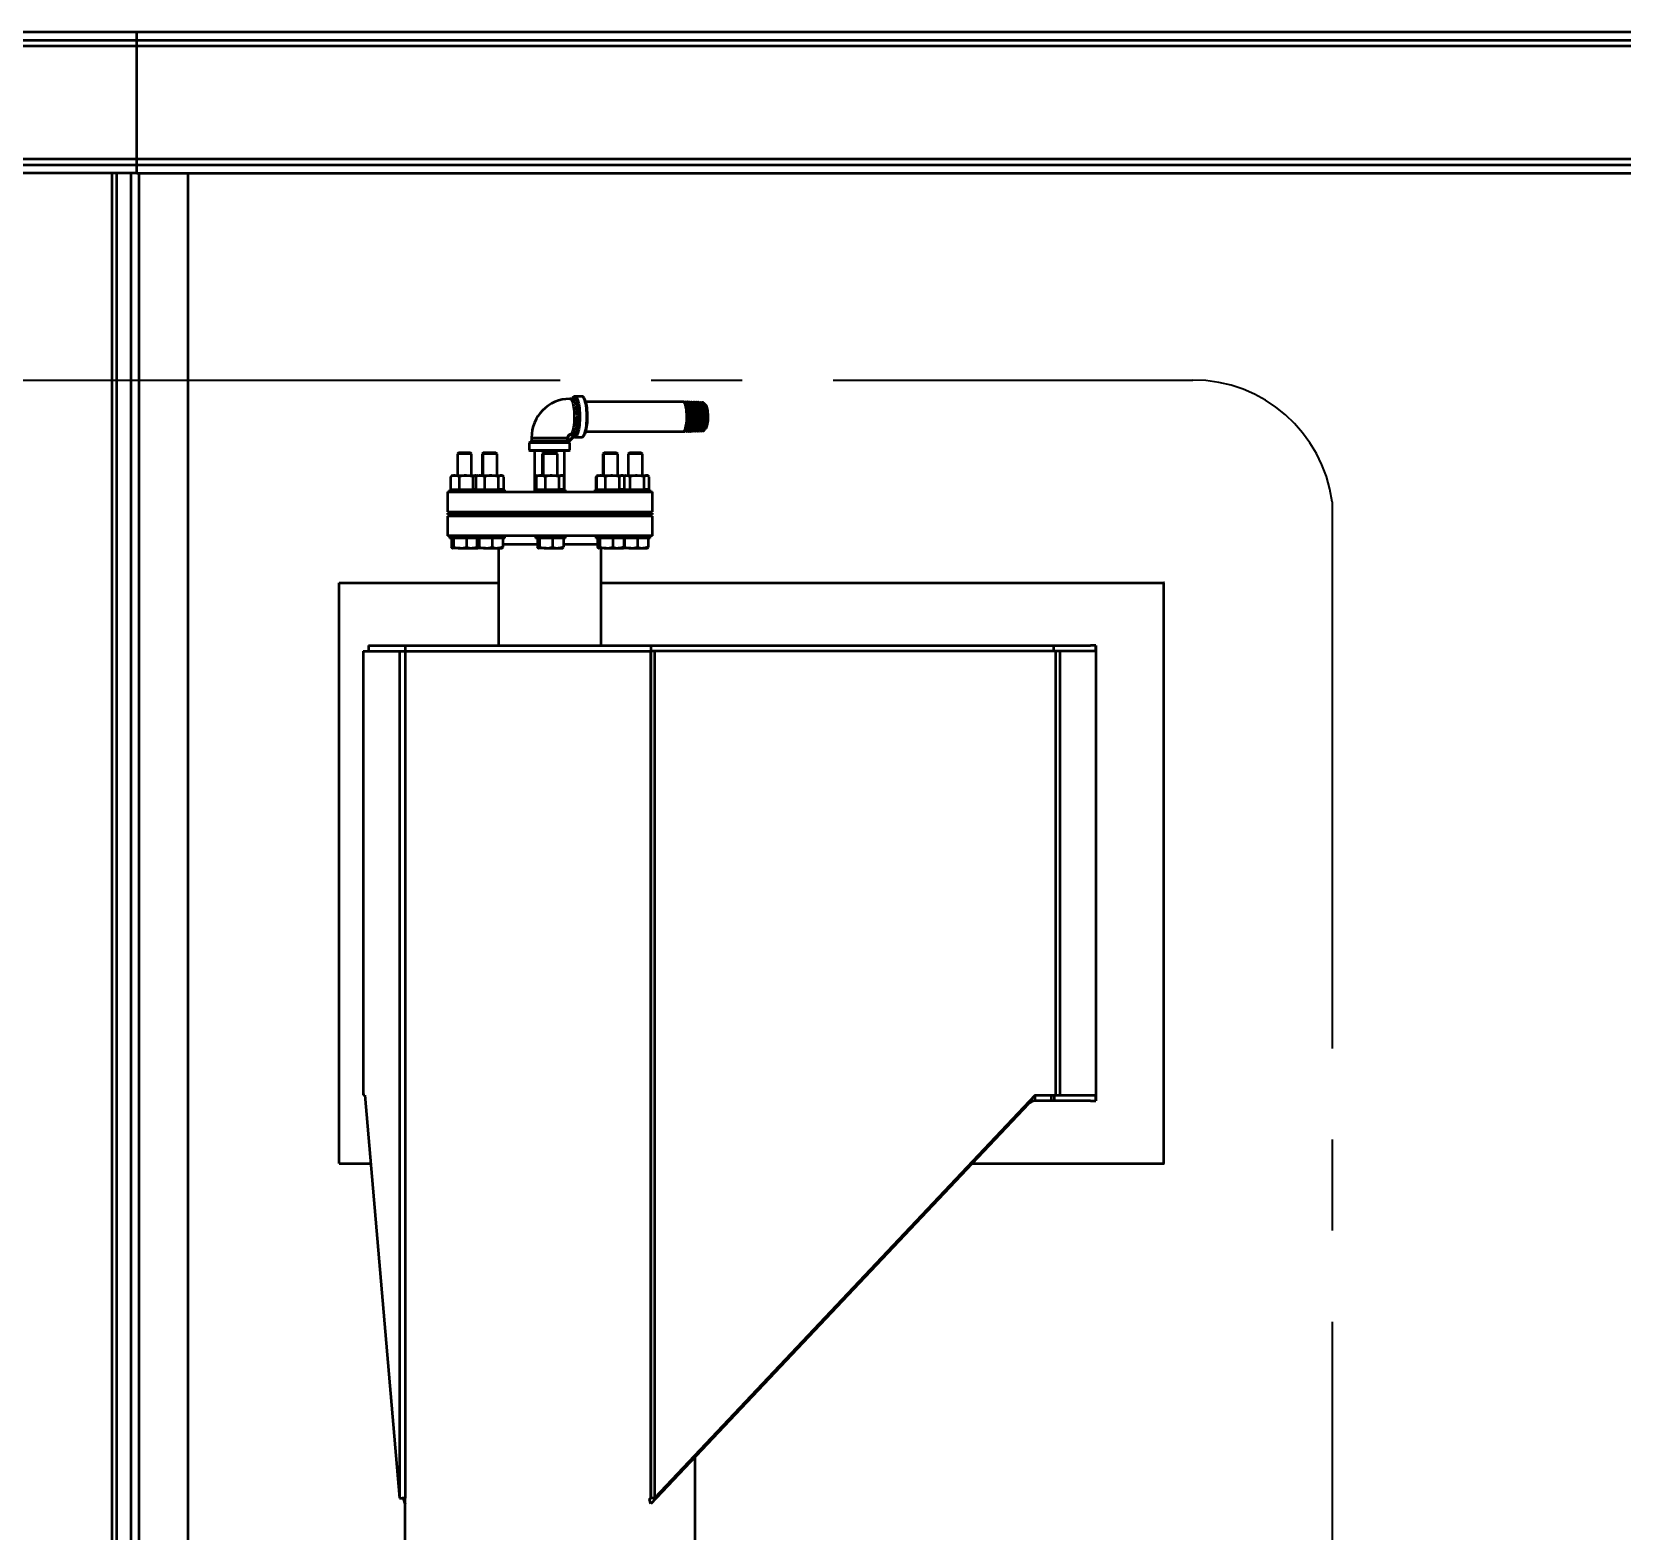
# Model space of a CAD drawing. Header units: inches. Extents: x 0 to 1408, y 0 to 1088.
# Drawn here: x 873.4 to 943.3, y 317.8 to 383.7 of the extents above; entities that cross this region are included whole.
import ezdxf

# ---------------------------------------------------------------- set-up
doc = ezdxf.new("R2010")
doc.units = ezdxf.units.IN
doc.header["$LTSCALE"] = 32
doc.header["$MEASUREMENT"] = 0
doc.linetypes.add('CENTER2', pattern=[1.125, 0.75, -0.125, 0.125, -0.125])
for name, color, linetype, lineweight in [('AM_0', 7, 'Continuous', 50), ('AM_6', 140, 'Continuous', 35), ('Equipment-AM_0', 7, 'Continuous', 50)]:
    doc.layers.add(name, color=color, linetype=linetype, lineweight=lineweight)

# ---------------------------------------------------------------- blocks, each defined once
blk = doc.blocks.new('A$C9d734190')
at = {"layer": 'AM_0'}
for p, q in [((-106.054, 154.2), (-70.647, 154.2)), ((-106.054, 153.835), (-70.647, 153.835)), ((-70.647, 153.835), (-70.647, 154.2)), ((-70.647, 154.2), (66.5, 154.2)), ((-70.647, 153.835), (66.5, 153.835)), ((-70.647, 153.585), (-70.647, 153.835)), ((-107.086, 153.585), (-70.647, 153.585)), ((-70.647, 153.585), (66.5, 153.585)), ((-70.647, 148.615), (-70.647, 153.585)), ((-107.086, 148.615), (-70.647, 148.615)), ((-106.054, 148.365), (-70.647, 148.365)), ((-70.647, 148.615), (66.5, 148.615)), ((-70.647, 148.365), (-70.647, 148.615)), ((-70.647, 148), (-70.647, 148.365)), ((-70.647, 148.365), (66.5, 148.365)), ((-71.738, 148), (-76.669, 148)), ((-71.738, 34.106), (-71.738, 148)), ((-71.528, 148), (-71.738, 148)), ((-71.528, 34.106), (-71.528, 148)), ((-70.893, 148), (-71.528, 148)), ((-70.647, 148), (-70.893, 148)), ((-70.893, 34.106), (-70.893, 148)), ((-70.647, 148), (-66.317, 148)), ((-70.545, 34.106), (-70.545, 148)), ((-68.391, 34.531), (-68.391, 148)), ((-66.317, 148), (-0.23, 148)), ((-56.518, 135.715), (-56.572, 135.661)), ((-56.572, 135.661), (-56.572, 134.724)), ((-56.372, 135.661), (-56.572, 135.661)), ((-56.353, 135.715), (-56.518, 135.715)), ((-55.947, 135.661), (-56.372, 135.661)), ((-56.001, 135.715), (-56.353, 135.715)), ((-55.947, 135.661), (-56.001, 135.715)), ((-55.947, 134.724), (-55.947, 135.661)), ((-55.436, 135.715), (-55.49, 135.661)), ((-55.49, 135.661), (-55.49, 134.724)), ((-55.457, 135.661), (-55.49, 135.661)), ((-55.403, 135.715), (-55.457, 135.661)), ((-55.457, 135.661), (-55.457, 134.724)), ((-55.257, 135.661), (-55.457, 135.661)), ((-55.403, 135.715), (-55.436, 135.715)), ((-55.238, 135.715), (-55.403, 135.715)), ((-54.832, 135.661), (-55.257, 135.661)), ((-54.886, 135.715), (-55.238, 135.715)), ((-54.832, 135.661), (-54.886, 135.715)), ((-54.832, 134.724), (-54.832, 135.661)), ((-52.791, 135.715), (-52.846, 135.661)), ((-52.846, 135.661), (-52.846, 134.724)), ((-52.799, 135.661), (-52.846, 135.661)), ((-52.744, 135.715), (-52.799, 135.661)), ((-52.799, 135.661), (-52.799, 134.724)), ((-52.599, 135.661), (-52.799, 135.661)), ((-52.744, 135.715), (-52.791, 135.715)), ((-52.579, 135.715), (-52.744, 135.715)), ((-52.174, 135.661), (-52.599, 135.661)), ((-52.228, 135.715), (-52.579, 135.715)), ((-52.174, 135.661), (-52.228, 135.715)), ((-52.174, 134.724), (-52.174, 135.661)), ((-50.133, 135.715), (-50.187, 135.661)), ((-50.187, 135.661), (-50.187, 134.724)), ((-50.154, 135.661), (-50.187, 135.661)), ((-50.1, 135.715), (-50.154, 135.661)), ((-50.154, 135.661), (-50.154, 134.724)), ((-49.954, 135.661), (-50.154, 135.661)), ((-50.1, 135.715), (-50.133, 135.715)), ((-49.935, 135.715), (-50.1, 135.715)), ((-49.529, 135.661), (-49.954, 135.661)), ((-49.583, 135.715), (-49.935, 135.715)), ((-49.529, 135.661), (-49.583, 135.715)), ((-49.529, 134.724), (-49.529, 135.661)), ((-49.018, 135.715), (-49.072, 135.661)), ((-49.072, 135.661), (-49.072, 134.724)), ((-48.872, 135.661), (-49.072, 135.661)), ((-48.853, 135.715), (-49.018, 135.715)), ((-48.447, 135.661), (-48.872, 135.661)), ((-48.501, 135.715), (-48.853, 135.715)), ((-48.447, 135.661), (-48.501, 135.715)), ((-48.447, 134.724), (-48.447, 135.661)), ((-56.865, 134.108), (-56.865, 134.664)), ((-56.79, 134.724), (-56.829, 134.696)), ((-56.79, 134.724), (-56.673, 134.724)), ((-56.673, 134.724), (-56.178, 134.724)), ((-56.481, 134.108), (-56.481, 134.664)), ((-56.178, 134.724), (-55.764, 134.724)), ((-55.875, 134.108), (-55.875, 134.664)), ((-55.764, 134.724), (-55.728, 134.724)), ((-55.75, 134.108), (-55.75, 134.664)), ((-55.702, 134.704), (-55.728, 134.724)), ((-55.709, 134.724), (-55.719, 134.716)), ((-55.676, 134.724), (-55.714, 134.696)), ((-55.709, 134.724), (-55.676, 134.724)), ((-55.676, 134.724), (-55.558, 134.724)), ((-55.558, 134.724), (-55.063, 134.724)), ((-55.366, 134.108), (-55.366, 134.664)), ((-55.063, 134.724), (-54.649, 134.724)), ((-54.76, 134.108), (-54.76, 134.664)), ((-54.649, 134.724), (-54.614, 134.724)), ((-54.575, 134.696), (-54.614, 134.724)), ((-54.539, 134.108), (-54.539, 134.664)), ((-53.139, 134.108), (-53.139, 134.664)), ((-53.064, 134.724), (-53.102, 134.696)), ((-53.092, 134.108), (-53.092, 134.664)), ((-53.064, 134.724), (-53.017, 134.724)), ((-53.017, 134.724), (-53.055, 134.696)), ((-53.017, 134.724), (-52.9, 134.724)), ((-52.9, 134.724), (-52.404, 134.724)), ((-52.707, 134.108), (-52.707, 134.664)), ((-52.404, 134.724), (-51.991, 134.724)), ((-52.101, 134.108), (-52.101, 134.664)), ((-51.991, 134.724), (-51.955, 134.724)), ((-51.917, 134.696), (-51.955, 134.724)), ((-51.88, 134.108), (-51.88, 134.664)), ((-50.407, 134.699), (-50.48, 134.664)), ((-50.48, 134.108), (-50.48, 134.664)), ((-50.447, 134.108), (-50.447, 134.664)), ((-50.406, 134.724), (-50.444, 134.696)), ((-50.372, 134.724), (-50.411, 134.696)), ((-50.406, 134.724), (-50.372, 134.724)), ((-50.372, 134.724), (-50.255, 134.724)), ((-50.255, 134.724), (-49.76, 134.724)), ((-50.063, 134.108), (-50.063, 134.664)), ((-49.76, 134.724), (-49.346, 134.724)), ((-49.457, 134.108), (-49.457, 134.664)), ((-49.346, 134.724), (-49.31, 134.724)), ((-49.272, 134.696), (-49.31, 134.724)), ((-49.291, 134.724), (-49.301, 134.716)), ((-49.291, 134.724), (-49.173, 134.724)), ((-49.236, 134.108), (-49.236, 134.664)), ((-49.173, 134.724), (-48.678, 134.724)), ((-48.981, 134.108), (-48.981, 134.664)), ((-48.678, 134.724), (-48.264, 134.724)), ((-48.375, 134.108), (-48.375, 134.664)), ((-48.264, 134.724), (-48.229, 134.724)), ((-48.19, 134.696), (-48.229, 134.724)), ((-48.154, 134.108), (-48.154, 134.664)), ((-57.01, 133.998), (-57.01, 133.123)), ((-57.01, 133.998), (-52.481, 133.998)), ((-56.915, 134.093), (-56.915, 133.998)), ((-56.915, 134.093), (-56.496, 134.093)), ((-56.865, 134.108), (-56.673, 134.108)), ((-56.79, 134.108), (-56.79, 134.093)), ((-56.673, 134.108), (-56.481, 134.108)), ((-56.496, 134.093), (-55.801, 134.093)), ((-56.481, 134.108), (-56.178, 134.108)), ((-56.178, 134.108), (-55.875, 134.108)), ((-55.764, 134.108), (-55.875, 134.108)), ((-55.801, 134.093), (-55.801, 133.998)), ((-55.801, 134.093), (-55.381, 134.093)), ((-55.75, 134.108), (-55.764, 134.108)), ((-55.75, 134.108), (-55.558, 134.108)), ((-55.728, 134.093), (-55.728, 134.108)), ((-55.709, 134.108), (-55.709, 134.093)), ((-55.676, 134.108), (-55.676, 134.093)), ((-55.558, 134.108), (-55.366, 134.108)), ((-55.381, 134.093), (-54.489, 134.093)), ((-55.366, 134.108), (-55.063, 134.108)), ((-55.063, 134.108), (-54.76, 134.108)), ((-54.649, 134.108), (-54.76, 134.108)), ((-54.539, 134.108), (-54.649, 134.108)), ((-54.614, 134.093), (-54.614, 134.108)), ((-54.489, 133.998), (-54.489, 134.093)), ((-53.189, 134.093), (-53.189, 133.998)), ((-53.189, 134.093), (-53.142, 134.093)), ((-53.142, 134.093), (-53.142, 133.998)), ((-53.142, 134.093), (-52.723, 134.093)), ((-53.139, 134.108), (-53.092, 134.108)), ((-53.092, 134.108), (-52.9, 134.108)), ((-53.064, 134.108), (-53.064, 134.093)), ((-53.017, 134.108), (-53.017, 134.093)), ((-52.9, 134.108), (-52.707, 134.108)), ((-52.723, 134.093), (-51.83, 134.093)), ((-52.707, 134.108), (-52.404, 134.108)), ((-52.481, 133.998), (-48.01, 133.998)), ((-52.404, 134.108), (-52.101, 134.108)), ((-51.991, 134.108), (-52.101, 134.108)), ((-51.88, 134.108), (-51.991, 134.108)), ((-51.955, 134.093), (-51.955, 134.108)), ((-51.83, 133.998), (-51.83, 134.093)), ((-50.531, 134.093), (-50.531, 133.998)), ((-50.531, 134.093), (-50.497, 134.093)), ((-50.497, 134.093), (-50.497, 133.998)), ((-50.497, 134.093), (-50.078, 134.093)), ((-50.48, 134.108), (-50.447, 134.108)), ((-50.447, 134.108), (-50.255, 134.108)), ((-50.406, 134.108), (-50.406, 134.093)), ((-50.372, 134.108), (-50.372, 134.093)), ((-50.255, 134.108), (-50.063, 134.108)), ((-50.078, 134.093), (-49.185, 134.093)), ((-50.063, 134.108), (-49.76, 134.108)), ((-49.76, 134.108), (-49.457, 134.108)), ((-49.346, 134.108), (-49.457, 134.108)), ((-49.236, 134.108), (-49.346, 134.108)), ((-49.31, 134.093), (-49.31, 134.108)), ((-49.291, 134.108), (-49.291, 134.093)), ((-49.236, 134.108), (-49.173, 134.108)), ((-49.185, 133.998), (-49.185, 134.093)), ((-49.185, 134.093), (-48.996, 134.093)), ((-49.173, 134.108), (-48.981, 134.108)), ((-48.996, 134.093), (-48.104, 134.093)), ((-48.981, 134.108), (-48.678, 134.108)), ((-48.678, 134.108), (-48.375, 134.108)), ((-48.264, 134.108), (-48.375, 134.108)), ((-48.154, 134.108), (-48.264, 134.108)), ((-48.229, 134.093), (-48.229, 134.108)), ((-48.104, 133.998), (-48.104, 134.093)), ((-48.01, 133.123), (-48.01, 133.998)), ((-57.01, 133.123), (-52.481, 133.123)), ((-57.01, 133.06), (-57.01, 132.998)), ((-57.009, 133.06), (-57.01, 133.06)), ((-57.009, 132.998), (-57.01, 132.998)), ((-57.01, 132.935), (-57.01, 132.06)), ((-57.009, 132.935), (-57.01, 132.935)), ((-48.01, 133.06), (-57.009, 133.06)), ((-48.01, 132.998), (-57.009, 132.998)), ((-48.01, 132.935), (-57.009, 132.935)), ((-56.572, 133.123), (-56.572, 133.06)), ((-56.572, 132.998), (-56.572, 132.935)), ((-55.947, 133.06), (-55.947, 133.123)), ((-55.947, 132.935), (-55.947, 132.998)), ((-55.603, 133.123), (-55.603, 133.06)), ((-55.603, 132.998), (-55.603, 132.935)), ((-55.457, 133.123), (-55.457, 133.06)), ((-55.457, 132.998), (-55.457, 132.935)), ((-54.832, 133.06), (-54.832, 133.123)), ((-54.832, 132.935), (-54.832, 132.998)), ((-52.799, 133.123), (-52.799, 133.06)), ((-52.799, 132.998), (-52.799, 132.935)), ((-52.481, 133.123), (-48.01, 133.123)), ((-52.174, 133.06), (-52.174, 133.123)), ((-52.174, 132.935), (-52.174, 132.998)), ((-50.154, 133.123), (-50.154, 133.06)), ((-50.154, 132.998), (-50.154, 132.935)), ((-49.529, 133.06), (-49.529, 133.123)), ((-49.529, 132.935), (-49.529, 132.998)), ((-49.416, 133.06), (-49.416, 133.123)), ((-49.416, 132.935), (-49.416, 132.998)), ((-49.072, 133.123), (-49.072, 133.06)), ((-49.072, 132.998), (-49.072, 132.935)), ((-48.447, 133.06), (-48.447, 133.123)), ((-48.447, 132.935), (-48.447, 132.998)), ((-48.01, 132.998), (-48.01, 133.06)), ((-48.01, 132.06), (-48.01, 132.935)), ((-57.009, 132.06), (-57.01, 132.06)), ((-48.01, 132.06), (-57.009, 132.06)), ((-56.915, 132.06), (-56.915, 131.965)), ((-55.801, 132.06), (-55.801, 131.965)), ((-54.489, 131.965), (-54.489, 132.06)), ((-53.142, 132.06), (-53.142, 131.965)), ((-51.83, 131.965), (-51.83, 132.06)), ((-50.497, 132.06), (-50.497, 131.965)), ((-49.185, 131.965), (-49.185, 132.06)), ((-48.104, 131.965), (-48.104, 132.06)), ((-56.496, 131.965), (-56.915, 131.965)), ((-56.831, 131.965), (-56.831, 131.568)), ((-56.798, 131.525), (-56.79, 131.521)), ((-56.79, 131.521), (-56.784, 131.521)), ((-56.451, 131.521), (-56.784, 131.521)), ((-56.737, 131.965), (-56.737, 131.568)), ((-55.801, 131.965), (-56.496, 131.965)), ((-56.451, 131.521), (-55.926, 131.521)), ((-56.165, 131.965), (-56.165, 131.568)), ((-55.926, 131.521), (-55.728, 131.521)), ((-55.381, 131.965), (-55.801, 131.965)), ((-55.728, 131.521), (-55.721, 131.525)), ((-55.721, 131.528), (-55.709, 131.521)), ((-55.716, 131.965), (-55.716, 131.568)), ((-55.68, 131.521), (-55.716, 131.531)), ((-55.709, 131.521), (-55.685, 131.521)), ((-55.683, 131.525), (-55.676, 131.521)), ((-55.676, 131.521), (-55.669, 131.521)), ((-55.336, 131.521), (-55.669, 131.521)), ((-55.622, 131.965), (-55.622, 131.568)), ((-54.489, 131.965), (-55.381, 131.965)), ((-55.336, 131.521), (-54.811, 131.521)), ((-55.05, 131.965), (-55.05, 131.568)), ((-54.811, 131.521), (-54.614, 131.521)), ((-54.76, 131.521), (-54.76, 127.25)), ((-54.614, 131.521), (-54.606, 131.525)), ((-54.573, 131.965), (-54.573, 131.568)), ((-53.058, 131.685), (-54.573, 131.685)), ((-52.723, 131.965), (-53.142, 131.965)), ((-53.058, 131.965), (-53.058, 131.568)), ((-53.025, 131.525), (-53.017, 131.521)), ((-53.017, 131.521), (-53.011, 131.521)), ((-52.678, 131.521), (-53.011, 131.521)), ((-52.964, 131.965), (-52.964, 131.568)), ((-51.83, 131.965), (-52.723, 131.965)), ((-52.678, 131.521), (-52.153, 131.521)), ((-52.392, 131.965), (-52.392, 131.568)), ((-52.153, 131.521), (-51.955, 131.521)), ((-51.955, 131.521), (-51.948, 131.525)), ((-51.914, 131.965), (-51.914, 131.568)), ((-50.413, 131.685), (-51.914, 131.685)), ((-50.078, 131.965), (-50.497, 131.965)), ((-50.413, 131.965), (-50.413, 131.568)), ((-50.38, 131.525), (-50.372, 131.521)), ((-50.372, 131.521), (-50.366, 131.521)), ((-50.033, 131.521), (-50.366, 131.521)), ((-50.319, 131.965), (-50.319, 131.568)), ((-50.26, 127.25), (-50.26, 131.521)), ((-49.185, 131.965), (-50.078, 131.965)), ((-50.033, 131.521), (-49.508, 131.521)), ((-49.747, 131.965), (-49.747, 131.568)), ((-49.508, 131.521), (-49.31, 131.521)), ((-49.31, 131.521), (-49.303, 131.525)), ((-49.298, 131.525), (-49.291, 131.521)), ((-49.291, 131.521), (-49.284, 131.521)), ((-48.951, 131.521), (-49.284, 131.521)), ((-49.269, 131.965), (-49.269, 131.568)), ((-49.237, 131.965), (-49.237, 131.568)), ((-48.996, 131.965), (-49.185, 131.965)), ((-48.104, 131.965), (-48.996, 131.965)), ((-48.951, 131.521), (-48.426, 131.521)), ((-48.665, 131.965), (-48.665, 131.568)), ((-48.426, 131.521), (-48.229, 131.521)), ((-48.229, 131.521), (-48.221, 131.525)), ((-48.188, 131.965), (-48.188, 131.568)), ((-61.76, 104.5), (-61.76, 130)), ((-61.76, 130), (-54.76, 130)), ((-50.26, 130), (-25.539, 130)), ((-25.539, 104.5), (-25.539, 130)), ((-25.523, 130), (-25.539, 130)), ((-60.471, 127.25), (-60.471, 127)), ((-60.471, 127.25), (-58.871, 127.25)), ((-58.871, 127.25), (-58.871, 127)), ((-58.871, 127.25), (-48.082, 127.25)), ((-48.082, 127.25), (-48.082, 127)), ((-48.082, 127.25), (-30.392, 127.25)), ((-30.392, 127.25), (-30.392, 127)), ((-30.392, 127.25), (-28.773, 127.25)), ((-28.529, 127.25), (-28.773, 127.25)), ((-28.529, 127), (-28.529, 127.25)), ((-60.714, 127), (-60.714, 107.5)), ((-60.714, 127), (-60.713, 127)), ((-60.713, 127), (-60.713, 107.5)), ((-60.713, 127), (-59.121, 127)), ((-59.121, 127), (-59.121, 89.812)), ((-59.121, 127), (-58.871, 127)), ((-58.871, 127), (-58.871, 89.812)), ((-58.871, 127), (-48.082, 127)), ((-48.082, 89.812), (-48.082, 127)), ((-48.082, 127), (-48.082, 89.816)), ((-47.909, 127), (-48.082, 127)), ((-47.909, 127), (-47.909, 89.812)), ((-30.307, 127), (-47.909, 127)), ((-30.307, 127), (-30.307, 107.5)), ((-30.114, 127), (-30.307, 127)), ((-30.114, 127), (-30.114, 107.5)), ((-28.527, 127), (-30.114, 127)), ((-60.713, 107.5), (-60.714, 107.5)), ((-60.633, 107.5), (-60.713, 107.5)), ((-60.633, 107.5), (-59.121, 89.812)), ((-31.489, 107.118), (-48.082, 89.563)), ((-31.191, 107.5), (-47.909, 89.812)), ((-31.489, 107.118), (-31.505, 107.169)), ((-31.203, 107.25), (-31.203, 107.488)), ((-30.481, 107.25), (-31.203, 107.25)), ((-31.191, 107.5), (-30.307, 107.5)), ((-30.481, 107.25), (-30.481, 107.5)), ((-30.347, 107.25), (-30.481, 107.25)), ((-30.347, 107.25), (-30.347, 107.5)), ((-28.773, 107.25), (-30.347, 107.25)), ((-30.307, 107.5), (-30.114, 107.5)), ((-30.114, 107.5), (-28.527, 107.5)), ((-28.773, 107.25), (-28.529, 107.25)), ((-28.529, 107.25), (-28.529, 107.5)), ((-61.76, 104.5), (-60.376, 104.5)), ((-33.964, 104.5), (-25.539, 104.5)), ((-25.523, 104.5), (-25.539, 104.5)), ((-46.135, 34.106), (-46.135, 91.623)), ((-59.121, 89.812), (-58.934, 89.812)), ((-58.929, 89.754), (-58.938, 89.865)), ((-58.871, 89.563), (-58.929, 89.754)), ((-58.926, 89.812), (-58.871, 89.812)), ((-58.885, 89.607), (-58.885, 37.276)), ((-48.035, 89.865), (-48.14, 89.754)), ((-48.082, 89.563), (-48.14, 89.754)), ((-47.909, 89.812), (-48.043, 89.812))]:
    blk.add_line(p, q, dxfattribs=at)
at = {"layer": 'AM_0', "flags": 128}
for points in [[(-56.865, 134.664), (-56.837, 134.689), (-56.828, 134.695)], [(-56.481, 134.664), (-56.574, 134.707), (-56.673, 134.724)], [(-55.875, 134.664), (-56.022, 134.707), (-56.178, 134.724)], [(-55.764, 134.724), (-55.741, 134.721), (-55.703, 134.703)], [(-55.75, 134.664), (-55.722, 134.689), (-55.713, 134.695)], [(-55.366, 134.664), (-55.459, 134.707), (-55.558, 134.724)], [(-54.76, 134.664), (-54.907, 134.707), (-55.063, 134.724)], [(-53.04, 134.707), (-53.053, 134.704), (-53.139, 134.664)], [(-53.139, 134.664), (-53.111, 134.689), (-53.102, 134.695)], [(-53.092, 134.664), (-53.064, 134.689), (-53.055, 134.695)], [(-52.707, 134.664), (-52.8, 134.707), (-52.9, 134.724)], [(-52.101, 134.664), (-52.248, 134.707), (-52.404, 134.724)], [(-50.48, 134.664), (-50.452, 134.689), (-50.443, 134.695)], [(-50.447, 134.664), (-50.419, 134.689), (-50.41, 134.695)], [(-50.063, 134.664), (-50.156, 134.707), (-50.255, 134.724)], [(-49.457, 134.664), (-49.603, 134.707), (-49.76, 134.724)], [(-49.173, 134.724), (-49.193, 134.723), (-49.273, 134.706)], [(-48.981, 134.664), (-49.074, 134.707), (-49.173, 134.724)], [(-48.375, 134.664), (-48.522, 134.707), (-48.678, 134.724)], [(-56.784, 131.521), (-56.788, 131.521), (-56.809, 131.535), (-56.831, 131.568)], [(-56.737, 131.568), (-56.76, 131.534), (-56.784, 131.521)], [(-55.712, 131.561), (-55.805, 131.534), (-55.926, 131.521)], [(-55.722, 131.527), (-55.71, 131.535), (-55.702, 131.547)], [(-55.669, 131.521), (-55.673, 131.521), (-55.695, 131.535), (-55.716, 131.568)], [(-55.622, 131.568), (-55.645, 131.534), (-55.669, 131.521)], [(-54.573, 131.568), (-54.69, 131.534), (-54.811, 131.521)], [(-54.607, 131.527), (-54.595, 131.535), (-54.573, 131.568)], [(-53.011, 131.521), (-53.014, 131.521), (-53.036, 131.535), (-53.058, 131.568)], [(-52.964, 131.568), (-52.987, 131.534), (-53.011, 131.521)], [(-51.914, 131.568), (-52.031, 131.534), (-52.153, 131.521)], [(-51.949, 131.527), (-51.936, 131.535), (-51.914, 131.568)], [(-50.366, 131.521), (-50.369, 131.521), (-50.391, 131.535), (-50.413, 131.568)], [(-50.319, 131.568), (-50.342, 131.534), (-50.366, 131.521)], [(-49.269, 131.568), (-49.386, 131.534), (-49.508, 131.521)], [(-49.304, 131.527), (-49.291, 131.535), (-49.269, 131.568)], [(-49.284, 131.521), (-49.288, 131.521), (-49.297, 131.527)], [(-49.237, 131.568), (-49.26, 131.534), (-49.284, 131.521)], [(-48.188, 131.568), (-48.305, 131.534), (-48.426, 131.521)], [(-48.222, 131.527), (-48.21, 131.535), (-48.188, 131.568)]]:
    blk.add_lwpolyline(points, dxfattribs=at)
at = {"layer": 'AM_0'}
for centre, radius, start, end in [((-56.664, 134.354), 0.369, 91.33585, 122.97142), ((-56.169, 133.875), 0.848, 90.60416, 111.57408), ((-55.744, 134.554), 0.171, 96.68351, 139.78249), ((-55.549, 134.354), 0.369, 91.33585, 122.97142), ((-55.054, 133.875), 0.848, 90.60416, 111.57408), ((-54.629, 134.554), 0.171, 96.68351, 139.78249), ((-54.663, 134.566), 0.158, 38.42332, 85.11069), ((-52.891, 134.354), 0.369, 91.33585, 122.97142), ((-52.395, 133.875), 0.848, 90.60416, 111.57408), ((-51.971, 134.554), 0.171, 96.68351, 139.78249), ((-52.004, 134.566), 0.158, 38.42332, 85.11069), ((-50.246, 134.354), 0.369, 91.33585, 122.97142), ((-49.751, 133.875), 0.848, 90.60416, 111.57408), ((-49.326, 134.554), 0.171, 96.68351, 139.78249), ((-49.36, 134.566), 0.158, 38.42332, 85.11069), ((-48.669, 133.875), 0.848, 90.60416, 111.57408), ((-48.244, 134.554), 0.171, 96.68351, 139.78249), ((-48.278, 134.566), 0.158, 38.42332, 85.11069), ((-56.441, 132.467), 0.946, 251.76826, 269.39657), ((-56.467, 132.5), 0.979, 270.90902, 287.92615), ((-55.92, 132.179), 0.658, 248.09794, 269.4292), ((-55.326, 132.467), 0.946, 251.76826, 269.39657), ((-55.352, 132.5), 0.979, 270.90902, 287.92615), ((-54.805, 132.179), 0.658, 248.09794, 269.4292), ((-52.668, 132.467), 0.946, 251.76826, 269.39657), ((-52.693, 132.5), 0.979, 270.90902, 287.92615), ((-52.146, 132.179), 0.658, 248.09794, 269.4292), ((-50.023, 132.467), 0.946, 251.76826, 269.39657), ((-50.048, 132.5), 0.979, 270.90902, 287.92615), ((-49.502, 132.179), 0.658, 248.09794, 269.4292), ((-48.941, 132.467), 0.946, 251.76826, 269.39657), ((-48.967, 132.5), 0.979, 270.90902, 287.92615), ((-48.42, 132.179), 0.658, 248.09794, 269.4292)]:
    blk.add_arc(centre, radius, start, end, dxfattribs=at)
for centre, major_axis, ratio, start_param, end_param in [((-31.203, 106.688), (0, 0.562), 0.79307, 0, 0.698132), ((-52.568, 92.004), (5.897, 3.681), 0.658268, 2.793974, 2.816845), ((-52.51, 91.812), (5.897, 3.681), 0.658268, 2.76591, 2.816845), ((-52.568, 92.004), (5.897, 3.681), 0.658268, 5.090219, 5.11309)]:
    blk.add_ellipse(centre, major_axis=major_axis, ratio=ratio, start_param=start_param, end_param=end_param, dxfattribs=at)
blk = doc.blocks.new('A$C55fbfd74')
at = {"layer": 'AM_0'}
for p, q in [((-12.3, 16.82), (-13.52, 16.82)), ((-13.87, 16.4), (-14.4, 16.4)), ((5.56, 15.87), (-11.63, 15.87)), ((5.59, 15.87), (5.56, 15.87)), ((5.93, 15.86), (5.89, 15.86)), ((6.26, 15.85), (6.23, 15.85)), ((6.23, 15.84), (6.24, 15.85)), ((6.41, 15.77), (6.51, 15.83)), ((6.6, 15.84), (6.56, 15.84)), ((6.75, 15.77), (6.78, 15.79)), ((6.94, 15.83), (6.9, 15.83)), ((7.27, 15.81), (7.24, 15.82)), ((7.24, 15.81), (7.29, 15.81)), ((7.61, 15.8), (7.57, 15.81)), ((7.76, 15.73), (7.83, 15.78)), ((7.95, 15.79), (7.91, 15.79)), ((8.29, 15.78), (8.25, 15.78)), ((8.62, 15.77), (8.59, 15.77)), ((8.59, 15.77), (8.6, 15.77)), ((8.77, 15.7), (8.87, 15.76)), ((8.96, 15.76), (8.92, 15.76)), ((9.28, 15.45), (9.27, 15.46)), ((9.52, 15.31), (9.34, 15.51)), ((9.59, 12.21), (9.52, 11.65)), ((9.52, 11.65), (9.52, 11.66)), ((-21.58, 8.62), (-21.58, 7.36)), ((-14.42, 8.62), (-21.58, 8.62)), ((-21.46, 8.74), (-14.54, 8.74)), ((-21.16, 9.52), (-21.16, 8.98)), ((-21.16, 9.52), (-14.84, 9.52)), ((-21.16, 8.98), (-14.84, 8.98)), ((-14.84, 8.98), (-14.84, 9.52)), ((-14.84, 9.52), (-14.76, 9.52)), ((-14.84, 8.98), (-14.76, 8.98)), ((-14.76, 9.52), (-14.76, 8.98)), ((-14.68, 8.87), (-13.66, 9.91)), ((-14.68, 8.87), (-14.65, 8.87)), ((-14.52, 8.89), (-13.71, 9.72)), ((-14.42, 7.36), (-14.42, 8.62)), ((-13.77, 10), (-14.3, 10)), ((-14.27, 10.12), (-13.75, 10.12)), ((-13.67, 9.89), (-13.66, 9.91)), ((-13.52, 9.95), (-13.51, 9.88)), ((-13.52, 9.66), (-12.3, 9.66)), ((-11.63, 10.61), (5.56, 10.61)), ((5.81, 10.65), (5.72, 10.62)), ((5.72, 10.62), (5.76, 10.62)), ((6.01, 10.63), (5.91, 10.71)), ((6.06, 10.63), (6.09, 10.63)), ((6.39, 10.64), (6.43, 10.64)), ((6.67, 10.9), (6.66, 10.88)), ((6.73, 10.65), (6.77, 10.65)), ((6.99, 10.68), (6.92, 10.75)), ((7.07, 10.66), (7.1, 10.66)), ((7.41, 10.67), (7.44, 10.67)), ((7.78, 10.69), (7.74, 10.69)), ((7.74, 10.68), (7.78, 10.68)), ((7.97, 10.73), (7.93, 10.78)), ((8.08, 11.12), (8.1, 11.09)), ((8.08, 10.69), (8.12, 10.69)), ((8.42, 11.13), (8.43, 11.1)), ((8.42, 10.7), (8.45, 10.7)), ((8.75, 10.71), (8.79, 10.71)), ((9.22, 10.84), (9.37, 11)), ((9.41, 11.05), (9.52, 11.17)), ((9.43, 11.11), (9.46, 11.16)), ((-21.58, 7.36), (-21.47, 7.36)), ((-21.47, 7.36), (-14.42, 7.36)), ((-21.36, 7.24), (-21.46, 7.24)), ((-14.54, 7.24), (-21.36, 7.24)), ((-20.63, 7.24), (-20.63, 0.38)), ((-15.37, 0), (-15.37, 7.24))]:
    blk.add_line(p, q, dxfattribs=at)
at = {"layer": 'AM_0', "flags": 128}
for points in [[(-13.52, 16.82), (-13.41, 16.79), (-13.3, 16.71), (-13.2, 16.57), (-13.1, 16.38), (-13, 16.14), (-12.92, 15.85), (-12.84, 15.52), (-12.78, 15.16), (-12.73, 14.77), (-12.68, 14.35), (-12.66, 13.91), (-12.64, 13.46), (-12.64, 13.01), (-12.66, 12.57), (-12.68, 12.13), (-12.73, 11.71), (-12.78, 11.32), (-12.84, 10.96), (-12.92, 10.63), (-13, 10.34), (-13.1, 10.1), (-13.2, 9.91), (-13.3, 9.77), (-13.41, 9.69), (-13.52, 9.66), (-13.52, 9.66)], [(-11.69, 16.1), (-11.71, 16.16), (-11.81, 16.38), (-11.91, 16.56), (-12.03, 16.7), (-12.14, 16.78), (-12.26, 16.82), (-12.31, 16.82)], [(-12.3, 9.66), (-12.19, 9.69), (-12.08, 9.77), (-11.98, 9.91), (-11.88, 10.1), (-11.78, 10.34), (-11.7, 10.63), (-11.62, 10.96), (-11.56, 11.32), (-11.5, 11.71), (-11.46, 12.13), (-11.44, 12.57), (-11.42, 13.01), (-11.42, 13.46), (-11.44, 13.91), (-11.46, 14.35), (-11.5, 14.77), (-11.56, 15.16), (-11.62, 15.52), (-11.7, 15.85), (-11.78, 16.14), (-11.88, 16.38), (-11.98, 16.57), (-12.08, 16.71), (-12.19, 16.79), (-12.3, 16.82)], [(-14.4, 16.4), (-14.35, 16.4), (-14.24, 16.34), (-14.14, 16.23), (-14.05, 16.07), (-13.96, 15.86), (-13.88, 15.6), (-13.81, 15.3), (-13.75, 14.96), (-13.7, 14.6), (-13.66, 14.21), (-13.63, 13.8), (-13.62, 13.39), (-13.62, 12.97), (-13.64, 12.55), (-13.67, 12.15), (-13.71, 11.77), (-13.76, 11.41), (-13.83, 11.09), (-13.9, 10.8), (-13.99, 10.56), (-14.08, 10.36), (-14.17, 10.21), (-14.27, 10.12)], [(-13.35, 16.49), (-13.37, 16.53), (-13.48, 16.64), (-13.58, 16.69), (-13.69, 16.69), (-13.8, 16.64), (-13.9, 16.53), (-13.98, 16.4)], [(-13.95, 16.4), (-13.85, 16.53), (-13.75, 16.61), (-13.64, 16.64), (-13.53, 16.61), (-13.42, 16.53), (-13.32, 16.39), (-13.22, 16.19), (-13.13, 15.95), (-13.05, 15.66), (-12.98, 15.33), (-12.92, 14.96), (-12.87, 14.57), (-12.83, 14.15), (-12.81, 13.72), (-12.8, 13.28), (-12.81, 12.84), (-12.83, 12.4), (-12.86, 11.98), (-12.91, 11.58), (-12.97, 11.21), (-13.04, 10.88), (-13.12, 10.58), (-13.21, 10.33), (-13.3, 10.12), (-13.4, 9.97), (-13.51, 9.88), (-13.51, 9.88)], [(-13.87, 16.4), (-13.86, 16.4), (-13.87, 16.4)], [(-13.75, 10.12), (-13.65, 10.21), (-13.55, 10.36), (-13.46, 10.56), (-13.38, 10.8), (-13.3, 11.09), (-13.24, 11.41), (-13.18, 11.77), (-13.14, 12.15), (-13.11, 12.55), (-13.1, 12.97), (-13.09, 13.39), (-13.11, 13.8), (-13.13, 14.21), (-13.17, 14.6), (-13.22, 14.96), (-13.28, 15.3), (-13.35, 15.6), (-13.43, 15.86), (-13.52, 16.07), (-13.62, 16.23), (-13.72, 16.34), (-13.82, 16.4), (-13.87, 16.4)], [(-13.27, 10.11), (-13.21, 10.25), (-13.12, 10.5), (-13.04, 10.79), (-12.97, 11.12), (-12.9, 11.48), (-12.86, 11.88), (-12.82, 12.29), (-12.8, 12.72), (-12.79, 13.16), (-12.79, 13.6), (-12.81, 14.04), (-12.84, 14.46), (-12.89, 14.86), (-12.94, 15.24), (-13.01, 15.58), (-13.09, 15.89), (-13.18, 16.15), (-13.27, 16.36), (-13.35, 16.49)], [(-11.69, 16.06), (-11.63, 15.88), (-11.55, 15.57), (-11.49, 15.22), (-11.43, 14.84), (-11.39, 14.44), (-11.35, 14.01), (-11.34, 13.57), (-11.33, 13.13), (-11.34, 12.69), (-11.37, 12.25), (-11.41, 11.84), (-11.46, 11.45), (-11.52, 11.08), (-11.59, 10.75), (-11.68, 10.47), (-11.77, 10.22), (-11.79, 10.16)], [(5.56, 10.61), (5.63, 10.63), (5.73, 10.7), (5.82, 10.83), (5.9, 11.01), (5.98, 11.24), (6.04, 11.51), (6.1, 11.82), (6.15, 12.16), (6.18, 12.52), (6.2, 12.9), (6.2, 13.29), (6.19, 13.67), (6.17, 14.05), (6.14, 14.41), (6.09, 14.74), (6.03, 15.04), (5.96, 15.3), (5.88, 15.52), (5.79, 15.69), (5.7, 15.8)], [(5.76, 10.63), (5.8, 10.63), (5.9, 10.71), (6, 10.85), (6.08, 11.07), (6.16, 11.35), (6.22, 11.69), (6.27, 12.06), (6.3, 12.47), (6.31, 12.9), (6.31, 13.35), (6.29, 13.78), (6.25, 14.21), (6.19, 14.6), (6.12, 14.96), (6.03, 15.27), (5.93, 15.52), (5.84, 15.69), (5.74, 15.8), (5.64, 15.86), (5.59, 15.86)], [(5.67, 15.83), (5.72, 15.81), (5.86, 15.65), (6, 15.36), (6.12, 14.96), (6.21, 14.48), (6.28, 13.94), (6.31, 13.37), (6.31, 12.79), (6.29, 12.23), (6.23, 11.72), (6.15, 11.29), (6.04, 10.95), (5.99, 10.86)], [(5.73, 15.8), (5.85, 15.86), (5.97, 15.84), (6.09, 15.74), (6.2, 15.57)], [(6.02, 15.35), (5.97, 15.45), (5.92, 15.55)], [(5.92, 15.54), (6.01, 15.44), (6.14, 15.17), (6.24, 14.81), (6.33, 14.38), (6.39, 13.88), (6.42, 13.36), (6.43, 12.83), (6.4, 12.32), (6.35, 11.85), (6.28, 11.46), (6.18, 11.15), (6.07, 10.95), (6.02, 10.91)], [(6.09, 10.63), (6.17, 10.65), (6.26, 10.74), (6.36, 10.91), (6.44, 11.14), (6.51, 11.44), (6.57, 11.78), (6.61, 12.17), (6.64, 12.58), (6.65, 13.02), (6.64, 13.45), (6.61, 13.89), (6.57, 14.3), (6.51, 14.69), (6.43, 15.03), (6.34, 15.33), (6.24, 15.56), (6.13, 15.74), (6.02, 15.83), (5.93, 15.85)], [(6.02, 15.34), (6.09, 15.17), (6.2, 14.81), (6.29, 14.38), (6.35, 13.88), (6.38, 13.36), (6.39, 12.83), (6.36, 12.32), (6.31, 11.85), (6.23, 11.46), (6.14, 11.15), (6.1, 11.07)], [(6.08, 15.78), (6.12, 15.82), (6.17, 15.83)], [(6.11, 14.85), (6.17, 14.47), (6.23, 14.05)], [(6.2, 15.57), (6.3, 15.33), (6.39, 15.03)], [(6.23, 14.05), (6.26, 13.61), (6.28, 13.16)], [(6.24, 15.85), (6.36, 15.8), (6.47, 15.67), (6.58, 15.47), (6.68, 15.21)], [(6.36, 15.32), (6.31, 15.43), (6.25, 15.54)], [(6.25, 15.53), (6.31, 15.41), (6.43, 15.04), (6.53, 14.58), (6.6, 14.05), (6.64, 13.48), (6.65, 12.9), (6.63, 12.34), (6.58, 11.82), (6.5, 11.37), (6.4, 11.02), (6.33, 10.88)], [(6.43, 10.64), (6.43, 10.64), (6.53, 10.68), (6.62, 10.79), (6.71, 10.97), (6.79, 11.22), (6.86, 11.52), (6.92, 11.88), (6.95, 12.26), (6.98, 12.69), (6.98, 13.12), (6.97, 13.56), (6.94, 13.99), (6.89, 14.4), (6.83, 14.77), (6.74, 15.11), (6.65, 15.38), (6.55, 15.61), (6.44, 15.75), (6.32, 15.84), (6.26, 15.84)], [(6.26, 15.52), (6.32, 15.47), (6.45, 15.22), (6.56, 14.88), (6.65, 14.46), (6.72, 13.98), (6.76, 13.46), (6.76, 12.93), (6.75, 12.42), (6.7, 11.94), (6.63, 11.53), (6.54, 11.21), (6.43, 10.99), (6.36, 10.92)], [(6.36, 15.31), (6.41, 15.22), (6.52, 14.88), (6.61, 14.46), (6.67, 13.98), (6.71, 13.46), (6.72, 12.93), (6.7, 12.42), (6.66, 11.94), (6.59, 11.53), (6.5, 11.21), (6.44, 11.09)], [(6.39, 15.03), (6.47, 14.68), (6.53, 14.29)], [(6.53, 14.29), (6.58, 13.86), (6.6, 13.42)], [(6.56, 15.83), (6.63, 15.82), (6.75, 15.74), (6.86, 15.58), (6.96, 15.35)], [(6.69, 15.33), (6.64, 15.43), (6.59, 15.53)], [(6.59, 15.52), (6.63, 15.49), (6.76, 15.27), (6.88, 14.95), (6.97, 14.54), (7.04, 14.07), (7.08, 13.56), (7.1, 13.03), (7.09, 12.51), (7.04, 12.03), (6.98, 11.61), (6.89, 11.27), (6.79, 11.03), (6.7, 10.93)], [(6.59, 15.52), (6.62, 15.46), (6.75, 15.11), (6.85, 14.66), (6.92, 14.15), (6.97, 13.59), (6.99, 13.01), (6.97, 12.44), (6.92, 11.92), (6.85, 11.46), (6.75, 11.09), (6.67, 10.9)], [(6.99, 10.87), (7.07, 11.04), (7.14, 11.3), (7.21, 11.62), (7.26, 11.97), (7.3, 12.38), (7.31, 12.79), (7.32, 13.23), (7.3, 13.66), (7.26, 14.09), (7.21, 14.49), (7.14, 14.86), (7.06, 15.17), (6.96, 15.44), (6.86, 15.64), (6.75, 15.77), (6.63, 15.83), (6.6, 15.83)], [(6.68, 15.21), (6.76, 14.88), (6.84, 14.51)], [(6.69, 15.32), (6.72, 15.27), (6.83, 14.95), (6.93, 14.54), (7, 14.07), (7.04, 13.56), (7.06, 13.03), (7.04, 12.51), (7, 12.03), (6.94, 11.61), (6.85, 11.27), (6.77, 11.08)], [(6.78, 15.79), (6.9, 15.83), (7.02, 15.79)], [(6.84, 14.51), (6.89, 14.1), (6.93, 13.67)], [(6.91, 15.53), (6.93, 15.53), (7.07, 15.31), (7.2, 14.96), (7.31, 14.51), (7.39, 13.97), (7.43, 13.39), (7.43, 12.81), (7.4, 12.24), (7.34, 11.75), (7.25, 11.34), (7.13, 11.05), (7.03, 10.93)], [(7.03, 15.31), (6.98, 15.41), (6.93, 15.51)], [(6.93, 15.51), (6.93, 15.51), (7.07, 15.13), (7.19, 14.63), (7.27, 14.04), (7.31, 13.41), (7.32, 12.76), (7.28, 12.15), (7.21, 11.6), (7.11, 11.16), (7, 10.89)], [(7.1, 10.67), (7.15, 10.67), (7.25, 10.74), (7.34, 10.89), (7.42, 11.1), (7.5, 11.38), (7.56, 11.7), (7.61, 12.08), (7.64, 12.48), (7.65, 12.91), (7.65, 13.34), (7.62, 13.77), (7.59, 14.19), (7.53, 14.58), (7.46, 14.93), (7.37, 15.24), (7.28, 15.48), (7.17, 15.67), (7.06, 15.78), (6.94, 15.83), (6.94, 15.82)], [(6.96, 15.35), (7.05, 15.07), (7.13, 14.72)], [(7.02, 15.79), (7.13, 15.67), (7.24, 15.48)], [(7.03, 15.31), (7.03, 15.31), (7.16, 14.96), (7.27, 14.51), (7.34, 13.97), (7.38, 13.39), (7.39, 12.81), (7.36, 12.24), (7.29, 11.75), (7.2, 11.34), (7.11, 11.09)], [(7.05, 15.73), (7.17, 15.81), (7.18, 15.81)], [(7.13, 14.72), (7.2, 14.34), (7.24, 13.92)], [(7.24, 15.48), (7.34, 15.23), (7.42, 14.92)], [(7.25, 15.53), (7.25, 15.52), (7.4, 15.32), (7.53, 14.98), (7.64, 14.53), (7.72, 14), (7.76, 13.43), (7.77, 12.84), (7.74, 12.28), (7.68, 11.78), (7.59, 11.37), (7.48, 11.08), (7.36, 10.93)], [(7.36, 15.31), (7.31, 15.41), (7.26, 15.51)], [(7.26, 15.51), (7.4, 15.14), (7.52, 14.65), (7.6, 14.08), (7.65, 13.45), (7.65, 12.8), (7.62, 12.19), (7.55, 11.64), (7.45, 11.19), (7.34, 10.9)], [(7.44, 10.68), (7.51, 10.69), (7.61, 10.79), (7.7, 10.95), (7.78, 11.18), (7.85, 11.46), (7.91, 11.8), (7.95, 12.18), (7.98, 12.59), (7.99, 13.01), (7.98, 13.45), (7.95, 13.87), (7.91, 14.29), (7.85, 14.66), (7.77, 15.01), (7.68, 15.29), (7.58, 15.53), (7.48, 15.69), (7.36, 15.79), (7.29, 15.81)], [(7.29, 15.81), (7.4, 15.74), (7.51, 15.59)], [(7.36, 15.3), (7.49, 14.98), (7.6, 14.53), (7.68, 14), (7.72, 13.43), (7.72, 12.84), (7.7, 12.28), (7.63, 11.78), (7.54, 11.37), (7.44, 11.1)], [(7.42, 15.74), (7.44, 15.76), (7.56, 15.8)], [(7.42, 14.92), (7.5, 14.56), (7.55, 14.16)], [(7.51, 15.59), (7.62, 15.37), (7.71, 15.1)], [(7.55, 14.16), (7.59, 13.73), (7.61, 13.29)], [(7.57, 15.8), (7.67, 15.78), (7.79, 15.67)], [(7.7, 15.3), (7.65, 15.4), (7.6, 15.5)], [(7.6, 15.49), (7.73, 15.32), (7.86, 14.99), (7.97, 14.55), (8.05, 14.03), (8.09, 13.46), (8.1, 12.88), (8.08, 12.31), (8.02, 11.81), (7.93, 11.4), (7.82, 11.1), (7.69, 10.94), (7.69, 10.94)], [(7.6, 15.49), (7.73, 15.16), (7.85, 14.68), (7.93, 14.11), (7.98, 13.48), (7.99, 12.84), (7.96, 12.23), (7.89, 11.67), (7.79, 11.22), (7.68, 10.91)], [(7.78, 10.68), (7.87, 10.72), (7.97, 10.83), (8.06, 11.01), (8.13, 11.25), (8.2, 11.55), (8.25, 11.89), (8.29, 12.28), (8.32, 12.69), (8.32, 13.12), (8.31, 13.55), (8.28, 13.98), (8.23, 14.37), (8.16, 14.75), (8.09, 15.07), (8, 15.35), (7.9, 15.56), (7.79, 15.71), (7.67, 15.79), (7.61, 15.79)], [(7.7, 15.29), (7.82, 14.99), (7.93, 14.55), (8.01, 14.03), (8.05, 13.46), (8.06, 12.88), (8.03, 12.31), (7.97, 11.81), (7.89, 11.4), (7.78, 11.11)], [(7.71, 15.1), (7.79, 14.76), (7.86, 14.38)], [(7.79, 15.67), (7.9, 15.5), (7.99, 15.25)], [(7.83, 15.78), (7.94, 15.79), (8.06, 15.73)], [(7.86, 14.38), (7.91, 13.97), (7.94, 13.54)], [(7.93, 15.48), (8.06, 15.18), (8.18, 14.7), (8.26, 14.14), (8.31, 13.52), (8.32, 12.88), (8.3, 12.26), (8.23, 11.71), (8.14, 11.25), (8.02, 10.92), (8.01, 10.91)], [(8.04, 15.28), (7.99, 15.39), (7.94, 15.49)], [(7.94, 15.48), (8.06, 15.33), (8.19, 15.01), (8.3, 14.57), (8.38, 14.06), (8.43, 13.49), (8.44, 12.91), (8.41, 12.35), (8.36, 11.85), (8.27, 11.43), (8.16, 11.12), (8.04, 10.95), (8.03, 10.95)], [(8.12, 10.7), (8.14, 10.7), (8.23, 10.75), (8.33, 10.88), (8.41, 11.07), (8.49, 11.33), (8.55, 11.64), (8.6, 12), (8.64, 12.38), (8.65, 12.8), (8.65, 13.23), (8.64, 13.66), (8.6, 14.07), (8.55, 14.47), (8.48, 14.82), (8.4, 15.14), (8.31, 15.4), (8.2, 15.6), (8.1, 15.73), (7.98, 15.79), (7.95, 15.79)], [(7.99, 15.25), (8.08, 14.95), (8.16, 14.6)], [(8.04, 15.28), (8.15, 15.01), (8.26, 14.57), (8.34, 14.06), (8.38, 13.49), (8.39, 12.91), (8.37, 12.35), (8.31, 11.85), (8.23, 11.43), (8.12, 11.12), (8.11, 11.12)], [(8.06, 15.73), (8.17, 15.59), (8.27, 15.39)], [(8.1, 15.73), (8.21, 15.78), (8.33, 15.76)], [(8.16, 14.6), (8.22, 14.21), (8.26, 13.79)], [(8.37, 15.28), (8.32, 15.38), (8.27, 15.48)], [(8.27, 15.47), (8.39, 15.19), (8.51, 14.73), (8.59, 14.17), (8.65, 13.55), (8.66, 12.92), (8.63, 12.3), (8.57, 11.75), (8.48, 11.28), (8.36, 10.94), (8.35, 10.93)], [(8.27, 15.39), (8.37, 15.12), (8.45, 14.8)], [(8.28, 15.46), (8.39, 15.33), (8.52, 15.02), (8.63, 14.59), (8.71, 14.09), (8.76, 13.52), (8.77, 12.95), (8.75, 12.39), (8.69, 11.88), (8.61, 11.46), (8.5, 11.15), (8.38, 10.97), (8.37, 10.97)], [(8.45, 10.71), (8.5, 10.71), (8.59, 10.79), (8.68, 10.93), (8.77, 11.14), (8.84, 11.41), (8.9, 11.73), (8.95, 12.09), (8.98, 12.49), (8.99, 12.9), (8.99, 13.34), (8.96, 13.76), (8.92, 14.17), (8.87, 14.55), (8.8, 14.9), (8.71, 15.2), (8.62, 15.45), (8.52, 15.62), (8.4, 15.74), (8.29, 15.78), (8.29, 15.78)], [(8.33, 15.76), (8.44, 15.67), (8.55, 15.51)], [(8.37, 15.27), (8.48, 15.02), (8.59, 14.59), (8.67, 14.09), (8.72, 13.52), (8.73, 12.95), (8.71, 12.39), (8.65, 11.88), (8.57, 11.46), (8.46, 11.15), (8.45, 11.13)], [(8.44, 15.71), (8.48, 15.75), (8.53, 15.76)], [(8.45, 14.8), (8.52, 14.43), (8.57, 14.03)], [(8.55, 15.51), (8.65, 15.27), (8.74, 14.98)], [(8.57, 14.03), (8.6, 13.6), (8.62, 13.16)], [(8.6, 15.77), (8.72, 15.72), (8.83, 15.6)], [(8.71, 15.27), (8.66, 15.37), (8.61, 15.47)], [(8.61, 15.46), (8.71, 15.21), (8.83, 14.75), (8.92, 14.2), (8.98, 13.59), (8.99, 12.96), (8.97, 12.34), (8.91, 11.78), (8.82, 11.32), (8.7, 10.97), (8.69, 10.94)], [(8.79, 10.72), (8.86, 10.74), (8.95, 10.83), (9.04, 10.99), (9.12, 11.21), (9.19, 11.49), (9.25, 11.82), (9.29, 12.2), (9.32, 12.59), (9.32, 13.02), (9.32, 13.44), (9.29, 13.86), (9.25, 14.26), (9.19, 14.64), (9.11, 14.97), (9.03, 15.26), (8.93, 15.48), (8.82, 15.65), (8.71, 15.75), (8.62, 15.77)], [(8.62, 15.45), (8.71, 15.34), (8.85, 15.03), (8.96, 14.62), (9.04, 14.11), (9.09, 13.56), (9.11, 12.98), (9.09, 12.42), (9.03, 11.91), (8.95, 11.49), (8.85, 11.17), (8.73, 10.99), (8.71, 10.98)], [(8.71, 15.25), (8.8, 15.03), (8.92, 14.62), (9, 14.11), (9.05, 13.56), (9.06, 12.98), (9.04, 12.42), (8.99, 11.91), (8.91, 11.49), (8.8, 11.17), (8.79, 11.15)], [(8.74, 14.98), (8.82, 14.64), (8.88, 14.26)], [(8.83, 15.6), (8.93, 15.4), (9.03, 15.15)], [(8.88, 14.26), (8.92, 13.84), (8.95, 13.41)], [(8.92, 15.75), (8.99, 15.75), (9.1, 15.67)], [(9.04, 15.26), (8.99, 15.36), (8.94, 15.46)], [(8.94, 15.45), (9.04, 15.22), (9.16, 14.77), (9.25, 14.23), (9.31, 13.62), (9.33, 12.99), (9.31, 12.38), (9.25, 11.82), (9.16, 11.35), (9.05, 10.99), (9.02, 10.95)], [(8.95, 15.44), (9.04, 15.34), (9.18, 15.04), (9.29, 14.64), (9.37, 14.14), (9.42, 13.59), (9.44, 13.01), (9.42, 12.46), (9.37, 11.95), (9.29, 11.52), (9.19, 11.2), (9.07, 11), (9.05, 10.99)], [(9.66, 13.25), (9.65, 13.34), (9.64, 13.69), (9.57, 14.36), (9.51, 14.72), (9.43, 15.04), (9.34, 15.31), (9.24, 15.52), (9.13, 15.67), (9.02, 15.75), (8.96, 15.75)], [(9.03, 15.15), (9.11, 14.84), (9.18, 14.48)], [(9.04, 15.25), (9.13, 15.04), (9.25, 14.64), (9.33, 14.14), (9.38, 13.59), (9.4, 13.01), (9.38, 12.46), (9.33, 11.95), (9.25, 11.52), (9.15, 11.2), (9.12, 11.15)], [(9.1, 15.67), (9.21, 15.51), (9.31, 15.29)], [(9.65, 11.64), (9.73, 12.05), (9.76, 12.39), (9.79, 12.77), (9.8, 13.14), (9.79, 13.54), (9.76, 13.91), (9.72, 14.28), (9.67, 14.61), (9.6, 14.92), (9.52, 15.17), (9.43, 15.37), (9.34, 15.51), (9.24, 15.59), (9.18, 15.6)], [(9.18, 14.48), (9.23, 14.08), (9.27, 13.66)], [(9.38, 15.25), (9.33, 15.35), (9.28, 15.45)], [(9.28, 15.44), (9.37, 15.24), (9.49, 14.8), (9.58, 14.28), (9.64, 13.69), (9.66, 13.09)], [(9.29, 15.42), (9.37, 15.34), (9.5, 15.06), (9.62, 14.66), (9.7, 14.17), (9.76, 13.62), (9.78, 13.05), (9.76, 12.53), (9.72, 12.06), (9.65, 11.64)], [(9.31, 15.29), (9.4, 15.01), (9.48, 14.68)], [(9.38, 15.24), (9.46, 15.06), (9.57, 14.66), (9.66, 14.17), (9.71, 13.62), (9.73, 13.05), (9.72, 12.49), (9.67, 11.98), (9.59, 11.55), (9.49, 11.22), (9.46, 11.17)], [(9.48, 14.68), (9.54, 14.31), (9.58, 13.9)], [(9.52, 15.31), (9.59, 15.19), (9.67, 15.03), (9.73, 14.81), (9.79, 14.56), (9.84, 14.27), (9.87, 13.95), (9.89, 13.62), (9.9, 13.27), (9.9, 12.93), (9.88, 12.59), (9.85, 12.27), (9.8, 11.98), (9.75, 11.71), (9.68, 11.49), (9.61, 11.31), (9.53, 11.19), (9.52, 11.17)], [(6.15, 11.51), (6.08, 11.2), (6, 10.95)], [(6.25, 12.28), (6.21, 11.88), (6.15, 11.51)], [(6.28, 13.16), (6.27, 12.71), (6.25, 12.28)], [(6.52, 11.72), (6.46, 11.38), (6.39, 11.09)], [(6.6, 12.53), (6.57, 12.11), (6.52, 11.72)], [(6.6, 13.42), (6.61, 12.97), (6.6, 12.53)], [(6.77, 11.26), (6.69, 11), (6.6, 10.81)], [(6.89, 11.94), (6.83, 11.58), (6.77, 11.26)], [(6.94, 12.78), (6.92, 12.35), (6.89, 11.94)], [(6.93, 13.67), (6.94, 13.23), (6.94, 12.78)], [(7.14, 11.44), (7.07, 11.15), (6.98, 10.92)], [(7.25, 12.18), (7.2, 11.79), (7.14, 11.44)], [(7.24, 13.92), (7.27, 13.48), (7.28, 13.03)], [(7.28, 13.03), (7.27, 12.6), (7.25, 12.18)], [(7.51, 11.64), (7.45, 11.32), (7.37, 11.05)], [(7.6, 12.42), (7.56, 12.01), (7.51, 11.64)], [(7.61, 13.29), (7.61, 12.85), (7.6, 12.42)], [(7.88, 11.85), (7.82, 11.5), (7.75, 11.2)], [(7.94, 12.66), (7.92, 12.24), (7.88, 11.85)], [(7.94, 13.54), (7.95, 13.1), (7.94, 12.66)], [(8.13, 11.38), (8.05, 11.1), (7.97, 10.89)], [(8.24, 12.08), (8.19, 11.7), (8.13, 11.38)], [(8.28, 12.91), (8.27, 12.48), (8.24, 12.08)], [(8.26, 13.79), (8.28, 13.35), (8.28, 12.91)], [(8.5, 11.56), (8.43, 11.26), (8.35, 11.01)], [(8.59, 12.31), (8.56, 11.92), (8.5, 11.56)], [(8.62, 13.16), (8.61, 12.73), (8.59, 12.31)], [(8.87, 11.77), (8.81, 11.43), (8.74, 11.16)], [(8.94, 12.55), (8.91, 12.14), (8.87, 11.77)], [(8.95, 13.41), (8.95, 12.98), (8.94, 12.55)], [(8.95, 10.82), (9.04, 10.76), (9.13, 10.77), (9.23, 10.84), (9.32, 10.99), (9.4, 11.17), (9.47, 11.42), (9.52, 11.65)], [(9.11, 11.32), (9.04, 11.06), (8.95, 10.88)], [(9.23, 11.98), (9.18, 11.62), (9.11, 11.32)], [(9.29, 12.79), (9.27, 12.37), (9.23, 11.98)], [(9.27, 13.66), (9.29, 13.23), (9.29, 12.79)], [(9.66, 13.09), (9.66, 12.57), (9.64, 12.2), (9.61, 11.85), (9.56, 11.55), (9.51, 11.3), (9.44, 11.12), (9.37, 11)], [(9.59, 12.21), (9.58, 12.16), (9.52, 11.66)], [(9.58, 13.9), (9.61, 13.47), (9.62, 13.04)], [(9.62, 13.04), (9.61, 12.61), (9.59, 12.21)], [(9.66, 13.25), (9.66, 13.16), (9.66, 13.09)], [(-14.56, 8.74), (-14.57, 8.74), (-14.58, 8.75), (-14.59, 8.77), (-14.6, 8.78), (-14.6, 8.81), (-14.61, 8.83), (-14.61, 8.86), (-14.61, 8.89)], [(-13.68, 9.71), (-13.69, 9.71), (-13.7, 9.73)], [(-13.7, 9.73), (-13.69, 9.73), (-13.68, 9.71)], [(-13.54, 9.71), (-13.56, 9.71), (-13.68, 9.71)], [(-13.51, 9.82), (-13.51, 9.81), (-13.52, 9.77), (-13.52, 9.74), (-13.53, 9.72), (-13.54, 9.71)], [(6, 10.95), (5.91, 10.76), (5.81, 10.65)], [(5.99, 10.85), (6.05, 10.95), (6.1, 11.05)], [(6.21, 10.72), (6.11, 10.64), (6.06, 10.64)], [(6.39, 11.09), (6.3, 10.87), (6.21, 10.72)], [(6.4, 10.64), (6.3, 10.67), (6.24, 10.73)], [(6.33, 10.86), (6.39, 10.97), (6.44, 11.08)], [(6.6, 10.81), (6.5, 10.68), (6.4, 10.64)], [(6.79, 10.67), (6.69, 10.65), (6.6, 10.71)], [(6.67, 10.87), (6.72, 10.97), (6.77, 11.07)], [(6.77, 10.66), (6.79, 10.65), (6.89, 10.71), (6.98, 10.84)], [(6.98, 10.92), (6.89, 10.75), (6.79, 10.67)], [(7.19, 10.72), (7.09, 10.66), (6.99, 10.68)], [(7, 10.88), (7.06, 10.98), (7.11, 11.09)], [(7.37, 11.05), (7.28, 10.85), (7.19, 10.72)], [(7.38, 10.67), (7.28, 10.72), (7.26, 10.76)], [(7.34, 10.89), (7.39, 10.99), (7.44, 11.09)], [(7.58, 10.79), (7.48, 10.69), (7.4, 10.68)], [(7.75, 11.2), (7.67, 10.97), (7.58, 10.79)], [(7.69, 10.69), (7.68, 10.69), (7.58, 10.78)], [(7.68, 10.9), (7.73, 11), (7.78, 11.11)], [(7.97, 10.89), (7.87, 10.75), (7.78, 10.69)], [(8.17, 10.73), (8.07, 10.69), (7.97, 10.73)], [(8.01, 10.91), (8.06, 11.01), (8.11, 11.11)], [(8.35, 11.01), (8.26, 10.83), (8.17, 10.73)], [(8.37, 10.71), (8.27, 10.78), (8.26, 10.79)], [(8.35, 10.92), (8.4, 11.02), (8.45, 11.12)], [(8.56, 10.79), (8.46, 10.71), (8.42, 10.71)], [(8.74, 11.16), (8.65, 10.94), (8.56, 10.79)], [(8.76, 10.71), (8.66, 10.74), (8.57, 10.84)], [(8.69, 10.94), (8.74, 11.04), (8.79, 11.14)], [(8.95, 10.88), (8.86, 10.76), (8.76, 10.71)], [(9.02, 10.94), (9.07, 11.04), (9.12, 11.14)]]:
    blk.add_lwpolyline(points, dxfattribs=at)
at = {"layer": 'AM_0'}
for centre, radius, start, end in [((-13.41, 16.22), 0.615, 100.1561, 162.473), ((-14.34, 9.58), 6.82, 90.5049, 180.4507), ((5.55, 15.66), 0.211, 42.9067, 87.4153), ((4.21, 14.61), 1.91, 7.0894, 38.5857), ((8.41, 11.82), 1.26, 322.4659, 352.0291), ((1.24, 13.17), 8.42, 349.6186, 0.5284), ((-21.46, 8.62), 0.12, 90, 180), ((-21.4, 8.98), 0.24, 270, 0), ((-14.25, 9.54), 0.586, 131.4398, 181.6538), ((-14.6, 8.98), 0.24, 180, 270), ((-14.29, 9.53), 0.468, 90.9045, 180.8768), ((-14.64, 8.98), 0.12, 179.6958, 252.6052), ((-14.46, 8.79), 0.229, 159.9987, 187.2995), ((-14.5, 8.84), 0.151, 168.5817, 221.2015), ((-14.27, 9.55), 0.566, 90.1332, 130.5444), ((-14.56, 8.8), 0.095, 62.9019, 120.5623), ((-14.45, 8.81), 0.105, 130.6666, 219.2786), ((-14.54, 8.62), 0.12, 0, 90), ((-14.11, 10.02), 0.19, 149.6221, 186.7288), ((-13.58, 10.02), 0.19, 149.6221, 186.7288), ((-13.77, 9.88), 0.117, 15.1292, 89.1449), ((-13.75, 9.88), 0.24, 16.5941, 89.2015), ((-13.14, 9.66), 0.572, 161.3298, 173.357), ((-13.63, 9.64), 0.112, 96.4071, 136.6378), ((-13.56, 9.9), 0.236, 228.4523, 277.7813), ((-13.65, 9.51), 0.335, 66.6065, 96.2108), ((-13.64, 9.11), 0.781, 80.5862, 92.0196), ((-13.38, 9.06), 0.896, 99.0951, 108.2936), ((-13.63, 9.64), 0.114, 38.6164, 95.881), ((-13.99, 10.45), 0.793, 307.1729, 334.8433), ((-12.41, 10.27), 0.625, 280.46, 343.135), ((-21.46, 7.36), 0.12, 180, 270), ((-14.54, 7.36), 0.12, 270, 0)]:
    blk.add_arc(centre, radius, start, end, dxfattribs=at)
for centre, major_axis, ratio, start_param, end_param in [((-14.71, 8.86), (0.248, 0.084), 0.036305, 4.937464, 5.124936), ((-13.69, 9.92), (0.083, 0.254), 0.104691, 4.440595, 4.628067), ((-13.57, 9.92), (0, 0.339), 0.173633, 4.406365, 4.593837)]:
    blk.add_ellipse(centre, major_axis=major_axis, ratio=ratio, start_param=start_param, end_param=end_param, dxfattribs=at)

msp = doc.modelspace()

# ---------------------------------------------------------------- linework, layer by layer
at = {"layer": 'AM_6', "linetype": 'CENTER2'}
msp.add_lwpolyline([(872.627318, 368.381294), (924.42182, 368.381294, -0.375040604), (930.542095, 363.030047), (930.542095, 237.485644, -0.414213562), (926.542095, 233.485644), (872.552946, 233.485644, -0.414213562), (868.552946, 237.485644), (868.552946, 305.080964)], format="xyb", dxfattribs=at)
at = {"layer": 'Equipment-AM_0', "linetype": 'CENTER2'}
msp.add_line((920.160825, 356.722002), (920.160825, 336.722002), dxfattribs=at)

# ---------------------------------------------------------------- block references
at = {"layer": 'AM_0', "linetype": 'CENTER2', "xscale": 0.2492646965967579, "yscale": 0.2492646965967579, "zscale": 0.2492646965967579}
msp.add_blockref('A$C55fbfd74', (900.648782, 363.469502), dxfattribs=at)
at = {"layer": 'AM_6', "linetype": 'CENTER2'}
msp.add_blockref('A$C9d734190', (948.690018, 229.472002), dxfattribs=at)

doc.saveas('drawing.dxf')
